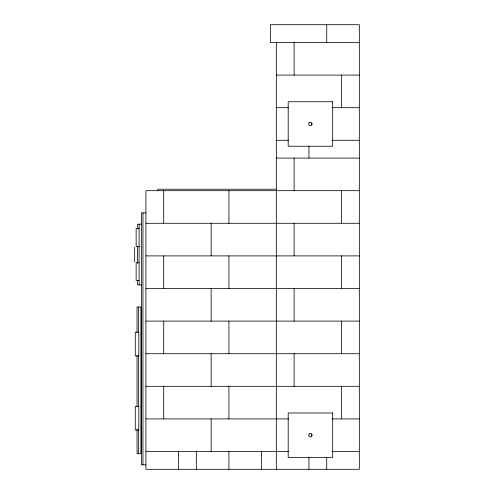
<?xml version="1.0" encoding="UTF-8"?>
<svg xmlns="http://www.w3.org/2000/svg" width="494" height="494" viewBox="0 0 494 494"><rect width="100%" height="100%" fill="white"/><g stroke="black" fill="none" stroke-linecap="round" stroke-linejoin="round"><path stroke-width="0.74" d="M359.336 42.484L270.416 42.484L270.416 24.7L359.336 24.7L359.336 469.3L145.928 469.3L145.928 190.684L359.336 190.684M276.344 75.088L359.336 75.088M276.344 107.692L288.62 107.692M332.042 107.692L359.336 107.692M276.344 140.296L288.477 140.296M331.851 140.296L359.336 140.296M276.344 158.08L359.336 158.08M276.344 189.202L157.784 189.202L157.784 190.684M145.928 212.914L141.482 212.914L141.482 464.854L145.928 464.854M145.928 223.288L359.336 223.288M141.482 224.177L137.628 224.177L137.628 228.79M139.11 228.623L136.146 228.623L136.146 246.407L139.11 246.407M145.928 255.892L359.336 255.892M139.11 262.709L136.146 262.709L136.146 280.493L139.11 280.493M141.482 284.939L137.628 284.939L137.628 280.326M145.928 288.496L359.336 288.496M145.928 321.1L359.336 321.1M145.928 353.704L359.336 353.704M145.928 386.308L359.336 386.308M145.928 418.912L288.62 418.912M332.042 418.912L359.336 418.912M145.928 451.516L288.477 451.516M332.042 451.516L359.336 451.516M341.552 75.088L341.552 107.692M341.552 190.684L341.552 223.288M341.552 255.892L341.552 288.496M341.552 321.1L341.552 353.704M341.552 386.308L341.552 418.912M326.732 24.7L326.732 42.484M326.732 457.444L326.732 469.3M308.948 146.224L308.948 158.08M308.948 457.444L308.948 469.3M294.128 42.484L294.128 75.088M294.128 158.08L294.128 190.684M294.128 223.288L294.128 255.892M294.128 288.496L294.128 321.1M294.128 353.704L294.128 386.308M276.344 42.484L276.344 469.3M261.524 451.516L261.524 469.3M228.92 190.684L228.92 223.288M228.92 255.892L228.92 288.496M228.92 321.1L228.92 353.704M228.92 386.308L228.92 418.912M228.92 451.516L228.92 469.3M211.136 223.288L211.136 255.892M211.136 288.496L211.136 321.1M211.136 353.704L211.136 386.308M211.136 418.912L211.136 451.516M196.316 451.516L196.316 469.3M178.532 451.516L178.532 469.3M163.712 190.684L163.712 223.288M163.712 255.892L163.712 288.496M163.712 321.1L163.712 353.704M163.712 386.308L163.712 418.912M142.964 212.914L142.964 464.854M139.11 224.177L139.11 284.939M138.518 307.021L138.518 332.369M138.518 355.414L138.518 406.111M138.518 429.156L138.518 453.739M137.628 246.481L137.628 263.401M137.036 332.369L137.036 307.021L140.889 307.021L140.889 453.739L137.036 453.739L137.036 429.156M137.036 355.414L137.036 406.315M134.664 247.179L134.664 261.937M311.572 124.303A1.186 1.186 0 0 1 311.455 124.587M311.455 123.401A1.186 1.186 0 0 1 311.572 123.685M311.572 435.523A1.186 1.186 0 0 1 311.455 435.807M311.455 434.621A1.186 1.186 0 0 1 311.572 434.905M309.17 122.734L308.651 123.994L309.17 125.254L310.43 125.772L311.689 125.254L312.208 123.994L311.689 122.734L310.43 122.216L309.17 122.734M309.17 433.954L308.651 435.214L309.17 436.474L310.43 436.992L311.689 436.474L312.208 435.214L311.689 433.954L310.43 433.436L309.17 433.954M332.66 101.764L288.2 101.764L288.2 146.224L332.66 146.224L332.66 101.764M138.814 332.215L135.257 332.215L135.257 355.927L138.814 355.927L138.814 332.215M138.814 406.315L135.257 406.315L135.257 430.027L138.814 430.027L138.814 406.315M332.66 412.984L288.2 412.984L288.2 457.444L332.66 457.444L332.66 412.984"/></g></svg>
